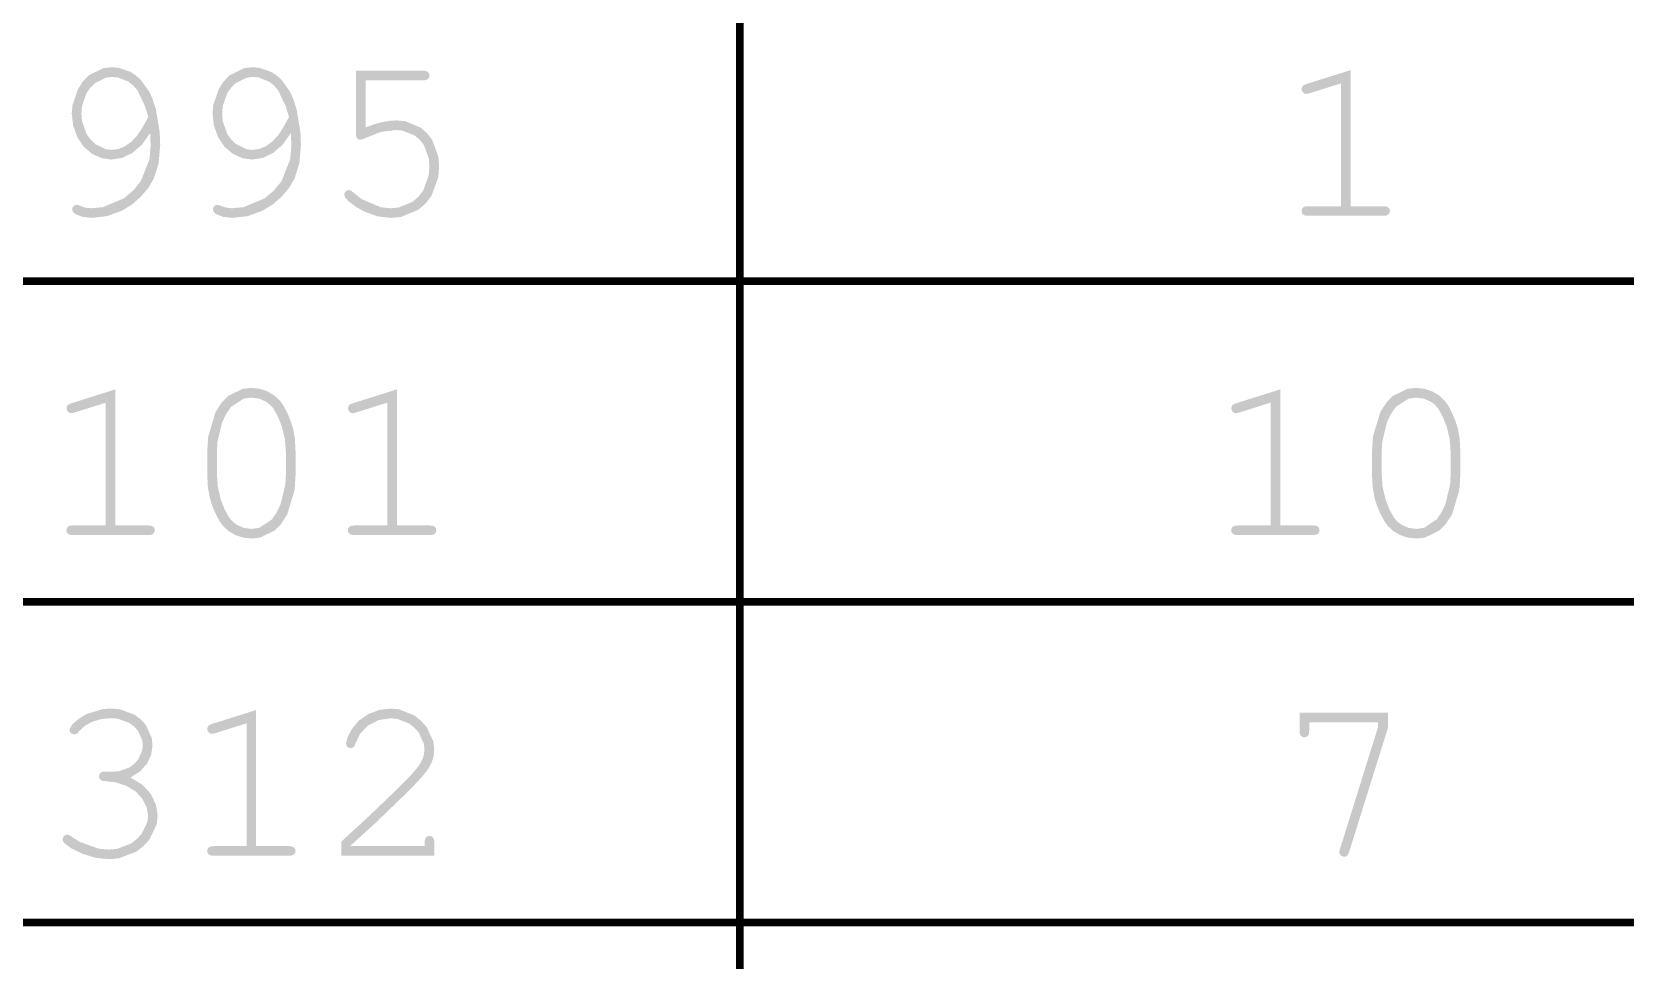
# Model space of a CAD drawing. Extents: x -3 to 268, y -4 to 76.
# Drawn here: x 129.87 to 150.25, y 42.36 to 54.22 of the extents above; entities that cross this region are included whole.
import ezdxf

# ---------------------------------------------------------------- set-up
doc = ezdxf.new("R2010")
doc.units = 0
doc.layers.add('DRILL_SYMBOLS', color=255, linetype='CONTINUOUS')

msp = doc.modelspace()

# ---------------------------------------------------------------- hatches: boundary and pattern name
at = {"layer": 'DRILL_SYMBOLS'}
for points in [[(131.380394, 52.930639), (131.276207, 52.783056), (131.154075, 52.677221), (131.021324, 52.6135), (130.885276, 52.59226), (130.759849, 52.61057), (130.63845, 52.665502), (130.531334, 52.755773), (130.448753, 52.880101), (130.396019, 53.024938), (130.37844, 53.176732), (130.387184, 53.287008), (130.45713, 53.492452), (130.518333, 53.587621), (130.594184, 53.668691), (130.781318, 53.761342), (130.892601, 53.772924), (130.974266, 53.766423), (131.126609, 53.714422), (131.197288, 53.66892), (131.262291, 53.611058), (131.369224, 53.46018), (131.356956, 53.135717), (131.315803, 53.272542), (131.21949, 53.475057), (131.164329, 53.540746), (131.104408, 53.58785), (130.970008, 53.641683), (130.89553, 53.648412), (130.819542, 53.640172), (130.681846, 53.574254), (130.62014, 53.516576), (130.568229, 53.445989), (130.508903, 53.276799), (130.501487, 53.178197), (130.508903, 53.082204), (130.568229, 52.916311), (130.62014, 52.84641), (130.681388, 52.789052), (130.815422, 52.723501), (130.888206, 52.715307), (130.974083, 52.727025), (131.05886, 52.762182), (131.140709, 52.820775), (131.217796, 52.902807), (131.276756, 52.992528), (131.356956, 53.135717), (131.369224, 53.46018), (131.411155, 53.367162), (131.454094, 53.235326), (131.503166, 52.940892), (131.5093, 52.778295), (131.488426, 52.539525), (131.425804, 52.344701), (131.357139, 52.229345), (131.262474, 52.11765), (131.148033, 52.018041), (131.020042, 51.938939), (130.83181, 51.869743), (130.636253, 51.846677), (130.516502, 51.859123), (130.420921, 51.896459), (130.392356, 51.922826), (130.382835, 51.955053), (130.38723, 51.977941), (130.400413, 51.996801), (130.419822, 52.009435), (130.442894, 52.013646), (130.4645, 52.009618), (130.494163, 51.997533), (130.555687, 51.976659), (130.625999, 51.969701), (130.776512, 51.983754), (131.044578, 52.096181), (131.162132, 52.194555), (131.260185, 52.314077), (131.372245, 52.595693), (131.386253, 52.757787), (131.384788, 52.831762)], [(133.180687, 52.930639), (133.0765, 52.783056), (132.954368, 52.677221), (132.821617, 52.6135), (132.685569, 52.59226), (132.560142, 52.61057), (132.438743, 52.665502), (132.331627, 52.755773), (132.249046, 52.880101), (132.196312, 53.024938), (132.178733, 53.176732), (132.187477, 53.287008), (132.257423, 53.492452), (132.318626, 53.587621), (132.394477, 53.668691), (132.581611, 53.761342), (132.692894, 53.772924), (132.774559, 53.766423), (132.926902, 53.714422), (132.997581, 53.66892), (133.062584, 53.611058), (133.169517, 53.46018), (133.157249, 53.135717), (133.116096, 53.272542), (133.019783, 53.475057), (132.964622, 53.540746), (132.904701, 53.58785), (132.770301, 53.641683), (132.695823, 53.648412), (132.619835, 53.640172), (132.482139, 53.574254), (132.420433, 53.516576), (132.368522, 53.445989), (132.309196, 53.276799), (132.30178, 53.178197), (132.309196, 53.082204), (132.368522, 52.916311), (132.420433, 52.84641), (132.481681, 52.789052), (132.615715, 52.723501), (132.688499, 52.715307), (132.774376, 52.727025), (132.859153, 52.762182), (132.941002, 52.820775), (133.018089, 52.902807), (133.077049, 52.992528), (133.157249, 53.135717), (133.169517, 53.46018), (133.211448, 53.367162), (133.254387, 53.235326), (133.303459, 52.940892), (133.309593, 52.778295), (133.288719, 52.539525), (133.226097, 52.344701), (133.157432, 52.229345), (133.062767, 52.11765), (132.948326, 52.018041), (132.820335, 51.938939), (132.632103, 51.869743), (132.436546, 51.846677), (132.316795, 51.859123), (132.221214, 51.896459), (132.192649, 51.922826), (132.183128, 51.955053), (132.187523, 51.977941), (132.200706, 51.996801), (132.220115, 52.009435), (132.243187, 52.013646), (132.264793, 52.009618), (132.294456, 51.997533), (132.35598, 51.976659), (132.426292, 51.969701), (132.576805, 51.983754), (132.844871, 52.096181), (132.962425, 52.194555), (133.060478, 52.314077), (133.172538, 52.595693), (133.186546, 52.757787), (133.185081, 52.831762)], [(134.13723, 53.604467), (134.13723, 53.002416), (134.243431, 53.04215), (134.345237, 53.070531), (134.442283, 53.08756), (134.534202, 53.093236), (134.64521, 53.083074), (134.838935, 53.001775), (134.921653, 52.930639), (134.989906, 52.842931), (135.067909, 52.629064), (135.077659, 52.502904), (135.066673, 52.363378), (134.978782, 52.126073), (134.901878, 52.028295), (134.808494, 51.948837), (134.588768, 51.858028), (134.462425, 51.846677), (134.291404, 51.866081), (134.126976, 51.924291), (134.017845, 51.985082), (133.918968, 52.059057), (133.87722, 52.103368), (133.863304, 52.139623), (133.867698, 52.163976), (133.880882, 52.184301), (133.899925, 52.198034), (133.921898, 52.202611), (133.947532, 52.196019), (133.974632, 52.176244), (134.0877, 52.085881), (134.328666, 51.98261), (134.456565, 51.969701), (134.559562, 51.978902), (134.737541, 52.052511), (134.812523, 52.116918), (134.874046, 52.196615), (134.944358, 52.392537), (134.953148, 52.508764), (134.945549, 52.607686), (134.884758, 52.775045), (134.831565, 52.84348), (134.766655, 52.898916), (134.612114, 52.96227), (134.522483, 52.970189), (134.330589, 52.944921), (134.138694, 52.869115), (134.098777, 52.851537), (134.072776, 52.845678), (134.048973, 52.850072), (134.030296, 52.863256), (134.018211, 52.884496), (134.014183, 52.91306), (134.014183, 53.728978), (134.872581, 53.728978), (134.910301, 53.724584), (134.935569, 53.7114), (134.949852, 53.691259), (134.954612, 53.66599), (134.949852, 53.64182), (134.935569, 53.622045), (134.910301, 53.608861), (134.872581, 53.604467)], [(146.737717, 53.736302), (146.737717, 51.996067), (147.159592, 51.996067), (147.197312, 51.991856), (147.22258, 51.979222), (147.236863, 51.959629), (147.241623, 51.934544), (147.236863, 51.910374), (147.22258, 51.890599), (147.197312, 51.877415), (147.159592, 51.873021), (146.192795, 51.873021), (146.155075, 51.877415), (146.129807, 51.890599), (146.115525, 51.910374), (146.110764, 51.934544), (146.115525, 51.959629), (146.129807, 51.979222), (146.155075, 51.991856), (146.192795, 51.996067), (146.61467, 51.996067), (146.61467, 53.56638), (146.213303, 53.440403), (146.188034, 53.433812), (146.170822, 53.431614), (146.149765, 53.436192), (146.130539, 53.449925), (146.116806, 53.469883), (146.112229, 53.493138), (146.115891, 53.514378), (146.126877, 53.534153), (146.144821, 53.546238), (146.175217, 53.559056)], [(130.936546, 49.653881), (130.936546, 47.913646), (131.358421, 47.913646), (131.396141, 47.909435), (131.421409, 47.896801), (131.435691, 47.877208), (131.440452, 47.852123), (131.435691, 47.827953), (131.421409, 47.808178), (131.396141, 47.794994), (131.358421, 47.7906), (130.391624, 47.7906), (130.353904, 47.794994), (130.328636, 47.808178), (130.314354, 47.827953), (130.309593, 47.852123), (130.314354, 47.877208), (130.328636, 47.896801), (130.353904, 47.909435), (130.391624, 47.913646), (130.813499, 47.913646), (130.813499, 49.483959), (130.412132, 49.357982), (130.386863, 49.351391), (130.369651, 49.349193), (130.348594, 49.353771), (130.329368, 49.367504), (130.315635, 49.387462), (130.311058, 49.410717), (130.31472, 49.431957), (130.325706, 49.451732), (130.34365, 49.463817), (130.374046, 49.476635)], [(133.240745, 48.8614), (133.240745, 48.556713), (133.228935, 48.368572), (133.134452, 48.054363), (133.117698, 48.845287), (133.10543, 49.013561), (133.068626, 49.16975), (133.016441, 49.304699), (132.95803, 49.409252), (132.915916, 49.456859), (132.862815, 49.497142), (132.774192, 49.535595), (132.675315, 49.548412), (132.577629, 49.535228), (132.415763, 49.42976), (132.351585, 49.337475), (132.300315, 49.227611), (132.241722, 48.981517), (132.234398, 48.845287), (132.234398, 48.574291), (132.246666, 48.405834), (132.28347, 48.249096), (132.336021, 48.113598), (132.39553, 48.008861), (132.436546, 47.962352), (132.48928, 47.922435), (132.57827, 47.882885), (132.678245, 47.869701), (132.775291, 47.88293), (132.936424, 47.988765), (133.000511, 48.081371), (133.05178, 48.191555), (133.110374, 48.438015), (133.117698, 48.574291), (133.117698, 48.845287), (133.134452, 48.054363), (133.05178, 47.928295), (132.972953, 47.848837), (132.786186, 47.758028), (132.678245, 47.746677), (132.57296, 47.75748), (132.473899, 47.78989), (132.385093, 47.841692), (132.310569, 47.910717), (132.266075, 47.973705), (132.217552, 48.06599), (132.174156, 48.168529), (132.145042, 48.262279), (132.119773, 48.398876), (132.111351, 48.556713), (132.111351, 48.8614), (132.123161, 49.050182), (132.217643, 49.365123), (132.300315, 49.491283), (132.379142, 49.570751), (132.56591, 49.661571), (132.673851, 49.672924), (132.780052, 49.66212), (132.878929, 49.629711), (132.967186, 49.577892), (133.041526, 49.508861), (133.086937, 49.444774), (133.135276, 49.352123), (133.178489, 49.24995), (133.208519, 49.157299), (133.232689, 49.020336)], [(134.537132, 49.653881), (134.537132, 47.913646), (134.959007, 47.913646), (134.996727, 47.909435), (135.021995, 47.896801), (135.036277, 47.877208), (135.041038, 47.852123), (135.036277, 47.827953), (135.021995, 47.808178), (134.996727, 47.794994), (134.959007, 47.7906), (133.99221, 47.7906), (133.95449, 47.794994), (133.929222, 47.808178), (133.914939, 47.827953), (133.910179, 47.852123), (133.914939, 47.877208), (133.929222, 47.896801), (133.95449, 47.909435), (133.99221, 47.913646), (134.414085, 47.913646), (134.414085, 49.483959), (134.012718, 49.357982), (133.987449, 49.351391), (133.970237, 49.349193), (133.94918, 49.353771), (133.929954, 49.367504), (133.916221, 49.387462), (133.911644, 49.410717), (133.915306, 49.431957), (133.926292, 49.451732), (133.944236, 49.463817), (133.974632, 49.476635)], [(145.83757, 49.653881), (145.83757, 47.913646), (146.259445, 47.913646), (146.297165, 47.909435), (146.322433, 47.896801), (146.336716, 47.877208), (146.341476, 47.852123), (146.336716, 47.827953), (146.322433, 47.808178), (146.297165, 47.794994), (146.259445, 47.7906), (145.292648, 47.7906), (145.254928, 47.794994), (145.22966, 47.808178), (145.215378, 47.827953), (145.210617, 47.852123), (145.215378, 47.877208), (145.22966, 47.896801), (145.254928, 47.909435), (145.292648, 47.913646), (145.714523, 47.913646), (145.714523, 49.483959), (145.313156, 49.357982), (145.287887, 49.351391), (145.270675, 49.349193), (145.249618, 49.353771), (145.230392, 49.367504), (145.216659, 49.387462), (145.212082, 49.410717), (145.215744, 49.431957), (145.22673, 49.451732), (145.244674, 49.463817), (145.27507, 49.476635)], [(148.141769, 48.8614), (148.141769, 48.556713), (148.129959, 48.368572), (148.035476, 48.054363), (148.018722, 48.845287), (148.006454, 49.013561), (147.96965, 49.16975), (147.917465, 49.304699), (147.859054, 49.409252), (147.81694, 49.456859), (147.76384, 49.497142), (147.675216, 49.535595), (147.57634, 49.548412), (147.478653, 49.535228), (147.316788, 49.42976), (147.252609, 49.337475), (147.20134, 49.227611), (147.142746, 48.981517), (147.135422, 48.845287), (147.135422, 48.574291), (147.14769, 48.405834), (147.184494, 48.249096), (147.237045, 48.113598), (147.296554, 48.008861), (147.33757, 47.962352), (147.390304, 47.922435), (147.479294, 47.882885), (147.579269, 47.869701), (147.676315, 47.88293), (147.837448, 47.988765), (147.901535, 48.081371), (147.952804, 48.191555), (148.011398, 48.438015), (148.018722, 48.574291), (148.018722, 48.845287), (148.035476, 48.054363), (147.952804, 47.928295), (147.873977, 47.848837), (147.68721, 47.758028), (147.579269, 47.746677), (147.473984, 47.75748), (147.374924, 47.78989), (147.286117, 47.841692), (147.211593, 47.910717), (147.167099, 47.973705), (147.118576, 48.06599), (147.07518, 48.168529), (147.046066, 48.262279), (147.020798, 48.398876), (147.012375, 48.556713), (147.012375, 48.8614), (147.024185, 49.050182), (147.118667, 49.365123), (147.20134, 49.491283), (147.280166, 49.570751), (147.466934, 49.661571), (147.574875, 49.672924), (147.681076, 49.66212), (147.779953, 49.629711), (147.86821, 49.577892), (147.94255, 49.508861), (147.987961, 49.444774), (148.0363, 49.352123), (148.079513, 49.24995), (148.109543, 49.157299), (148.133713, 49.020336)], [(131.12844, 44.691088), (131.278221, 44.600817), (131.387718, 44.482348), (131.454734, 44.347033), (131.477073, 44.206225), (131.465858, 44.098879), (131.376136, 43.903688), (131.29763, 43.815844), (131.202278, 43.741833), (130.97779, 43.65725), (130.848655, 43.646677), (130.687523, 43.663517), (130.52053, 43.714037), (130.376243, 43.782152), (130.283226, 43.851732), (130.266746, 43.875902), (130.261253, 43.901537), (130.265464, 43.92351), (130.278099, 43.942553), (130.296592, 43.955736), (130.318382, 43.960131), (130.343284, 43.954638), (130.371116, 43.938158), (130.48629, 43.864458), (130.726524, 43.78023), (130.851585, 43.769701), (130.95417, 43.778078), (131.133247, 43.845095), (131.209739, 43.903734), (131.272865, 43.972628), (131.345008, 44.121676), (131.354026, 44.20183), (131.336265, 44.310595), (131.282981, 44.417162), (131.196373, 44.511461), (131.078636, 44.583422), (130.944603, 44.629015), (130.809105, 44.644213), (130.771385, 44.648424), (130.746116, 44.661058), (130.731834, 44.680651), (130.727073, 44.705736), (130.731651, 44.729906), (130.745384, 44.749682), (130.768272, 44.762865), (130.800315, 44.76726), (130.905784, 44.765795), (130.984932, 44.772112), (131.121528, 44.822649), (131.178978, 44.866869), (131.226081, 44.91942), (131.279914, 45.036608), (131.286644, 45.101244), (131.279594, 45.168078), (131.223198, 45.28966), (131.173851, 45.344408), (131.113151, 45.390551), (130.965934, 45.443285), (130.879417, 45.449877), (130.757103, 45.438891), (130.645042, 45.405932), (130.548729, 45.35393), (130.473655, 45.285814), (130.452964, 45.262194), (130.437767, 45.249926), (130.4244, 45.244982), (130.409202, 45.243334), (130.386131, 45.247545), (130.366722, 45.26018), (130.353538, 45.278673), (130.349144, 45.300463), (130.381004, 45.366747), (130.476585, 45.448412), (130.568229, 45.502886), (130.769645, 45.565142), (130.879417, 45.572924), (130.990654, 45.56418), (131.181816, 45.494234), (131.261741, 45.433031), (131.32711, 45.359743), (131.401817, 45.193117), (131.411155, 45.099779), (131.393211, 44.980028), (131.339378, 44.866869), (131.250755, 44.767992)], [(132.736839, 45.553881), (132.736839, 43.813646), (133.158714, 43.813646), (133.196434, 43.809435), (133.221702, 43.796801), (133.235984, 43.777208), (133.240745, 43.752123), (133.235984, 43.727953), (133.221702, 43.708178), (133.196434, 43.694994), (133.158714, 43.6906), (132.191917, 43.6906), (132.154197, 43.694994), (132.128929, 43.708178), (132.114647, 43.727953), (132.109886, 43.752123), (132.114647, 43.777208), (132.128929, 43.796801), (132.154197, 43.809435), (132.191917, 43.813646), (132.613792, 43.813646), (132.613792, 45.383959), (132.212425, 45.257982), (132.187156, 45.251391), (132.169944, 45.249193), (132.148887, 45.253771), (132.129661, 45.267504), (132.115928, 45.287462), (132.111351, 45.310717), (132.115013, 45.331957), (132.125999, 45.351732), (132.143943, 45.363817), (132.174339, 45.376635)], [(133.9468, 43.813646), (134.891624, 43.813646), (134.891624, 43.861986), (134.896019, 43.899706), (134.909202, 43.924975), (134.929344, 43.939257), (134.954612, 43.944017), (134.978782, 43.939257), (134.998558, 43.924975), (135.011741, 43.899706), (135.016136, 43.861986), (135.016136, 43.6906), (133.826683, 43.6906), (133.826683, 43.87224), (134.196556, 44.212084), (134.556175, 44.557787), (134.695701, 44.698778), (134.783226, 44.796557), (134.835044, 44.868151), (134.867454, 44.93059), (134.884483, 44.988634), (134.890159, 45.047045), (134.882194, 45.123858), (134.818473, 45.26375), (134.762718, 45.32683), (134.695701, 45.380022), (134.541893, 45.440813), (134.455101, 45.448412), (134.303123, 45.425341), (134.169456, 45.356127), (134.066917, 45.252855), (134.008323, 45.127611), (133.998436, 45.098681), (133.986351, 45.082201), (133.967308, 45.071215), (133.945335, 45.067553), (133.922447, 45.071764), (133.903587, 45.084398), (133.890953, 45.102892), (133.886741, 45.124682), (133.905967, 45.207445), (133.963646, 45.315111), (134.055198, 45.422411), (134.176048, 45.504076), (134.313194, 45.555712), (134.453636, 45.572924), (134.564598, 45.562944), (134.762352, 45.48311), (134.849144, 45.413256), (134.921562, 45.330767), (135.004325, 45.149859), (135.014671, 45.051439), (135.007713, 44.969957), (134.986839, 44.895433), (134.949302, 44.821093), (134.892356, 44.74016), (134.799156, 44.634508), (134.652855, 44.48601), (134.259544, 44.106249), (133.9468, 43.822435)], [(147.090744, 45.339281), (147.090744, 45.394945), (146.208908, 45.394945), (146.208908, 45.286546), (146.204697, 45.248827), (146.192063, 45.223558), (146.17247, 45.209276), (146.147385, 45.204515), (146.123215, 45.209276), (146.10344, 45.223558), (146.090256, 45.248827), (146.085862, 45.286546), (146.085862, 45.519456), (147.215256, 45.519456), (147.215256, 45.323167), (146.720139, 43.741136), (146.707321, 43.709459), (146.692307, 43.690599), (146.675095, 43.681278), (146.655686, 43.678171), (146.631516, 43.68256), (146.61174, 43.695726), (146.598557, 43.714769), (146.594162, 43.736742), (146.59636, 43.75432), (146.602951, 43.777757)]]:
    msp.add_hatch(color=7, dxfattribs=at).paths.add_polyline_path(points)

# ---------------------------------------------------------------- linework, layer by layer
at = {"layer": 'DRILL_SYMBOLS', "color": 7}
for points, const_width in [([(138.925755, 67.437377), (138.925755, 30.537377)], 0.1), ([(131.380394, 52.930639), (131.276207, 52.783056), (131.154075, 52.677221), (131.021324, 52.6135), (130.885276, 52.59226), (130.759849, 52.61057), (130.63845, 52.665502), (130.531334, 52.755773), (130.448753, 52.880101), (130.396019, 53.024938), (130.37844, 53.176732), (130.387184, 53.287008), (130.45713, 53.492452), (130.518333, 53.587621), (130.594184, 53.668691), (130.781318, 53.761342), (130.892601, 53.772924), (130.974266, 53.766423), (131.126609, 53.714422), (131.197288, 53.66892), (131.262291, 53.611058), (131.369224, 53.46018), (131.356956, 53.135717), (131.315803, 53.272542), (131.21949, 53.475057), (131.164329, 53.540746), (131.104408, 53.58785), (130.970008, 53.641683), (130.89553, 53.648412), (130.819542, 53.640172), (130.681846, 53.574254), (130.62014, 53.516576), (130.568229, 53.445989), (130.508903, 53.276799), (130.501487, 53.178197), (130.508903, 53.082204), (130.568229, 52.916311), (130.62014, 52.84641), (130.681388, 52.789052), (130.815422, 52.723501), (130.888206, 52.715307), (130.974083, 52.727025), (131.05886, 52.762182), (131.140709, 52.820775), (131.217796, 52.902807), (131.276756, 52.992528), (131.356956, 53.135717), (131.369224, 53.46018), (131.411155, 53.367162), (131.454094, 53.235326), (131.503166, 52.940892), (131.5093, 52.778295), (131.488426, 52.539525), (131.425804, 52.344701), (131.357139, 52.229345), (131.262474, 52.11765), (131.148033, 52.018041), (131.020042, 51.938939), (130.83181, 51.869743), (130.636253, 51.846677), (130.516502, 51.859123), (130.420921, 51.896459), (130.392356, 51.922826), (130.382835, 51.955053), (130.38723, 51.977941), (130.400413, 51.996801), (130.419822, 52.009435), (130.442894, 52.013646), (130.4645, 52.009618), (130.494163, 51.997533), (130.555687, 51.976659), (130.625999, 51.969701), (130.776512, 51.983754), (131.044578, 52.096181), (131.162132, 52.194555), (131.260185, 52.314077), (131.372245, 52.595693), (131.386253, 52.757787), (131.384788, 52.831762), (131.380394, 52.930639)], 0.000001), ([(133.180687, 52.930639), (133.0765, 52.783056), (132.954368, 52.677221), (132.821617, 52.6135), (132.685569, 52.59226), (132.560142, 52.61057), (132.438743, 52.665502), (132.331627, 52.755773), (132.249046, 52.880101), (132.196312, 53.024938), (132.178733, 53.176732), (132.187477, 53.287008), (132.257423, 53.492452), (132.318626, 53.587621), (132.394477, 53.668691), (132.581611, 53.761342), (132.692894, 53.772924), (132.774559, 53.766423), (132.926902, 53.714422), (132.997581, 53.66892), (133.062584, 53.611058), (133.169517, 53.46018), (133.157249, 53.135717), (133.116096, 53.272542), (133.019783, 53.475057), (132.964622, 53.540746), (132.904701, 53.58785), (132.770301, 53.641683), (132.695823, 53.648412), (132.619835, 53.640172), (132.482139, 53.574254), (132.420433, 53.516576), (132.368522, 53.445989), (132.309196, 53.276799), (132.30178, 53.178197), (132.309196, 53.082204), (132.368522, 52.916311), (132.420433, 52.84641), (132.481681, 52.789052), (132.615715, 52.723501), (132.688499, 52.715307), (132.774376, 52.727025), (132.859153, 52.762182), (132.941002, 52.820775), (133.018089, 52.902807), (133.077049, 52.992528), (133.157249, 53.135717), (133.169517, 53.46018), (133.211448, 53.367162), (133.254387, 53.235326), (133.303459, 52.940892), (133.309593, 52.778295), (133.288719, 52.539525), (133.226097, 52.344701), (133.157432, 52.229345), (133.062767, 52.11765), (132.948326, 52.018041), (132.820335, 51.938939), (132.632103, 51.869743), (132.436546, 51.846677), (132.316795, 51.859123), (132.221214, 51.896459), (132.192649, 51.922826), (132.183128, 51.955053), (132.187523, 51.977941), (132.200706, 51.996801), (132.220115, 52.009435), (132.243187, 52.013646), (132.264793, 52.009618), (132.294456, 51.997533), (132.35598, 51.976659), (132.426292, 51.969701), (132.576805, 51.983754), (132.844871, 52.096181), (132.962425, 52.194555), (133.060478, 52.314077), (133.172538, 52.595693), (133.186546, 52.757787), (133.185081, 52.831762), (133.180687, 52.930639)], 0.000001), ([(134.13723, 53.604467), (134.13723, 53.002416), (134.243431, 53.04215), (134.345237, 53.070531), (134.442283, 53.08756), (134.534202, 53.093236), (134.64521, 53.083074), (134.838935, 53.001775), (134.921653, 52.930639), (134.989906, 52.842931), (135.067909, 52.629064), (135.077659, 52.502904), (135.066673, 52.363378), (134.978782, 52.126073), (134.901878, 52.028295), (134.808494, 51.948837), (134.588768, 51.858028), (134.462425, 51.846677), (134.291404, 51.866081), (134.126976, 51.924291), (134.017845, 51.985082), (133.918968, 52.059057), (133.87722, 52.103368), (133.863304, 52.139623), (133.867698, 52.163976), (133.880882, 52.184301), (133.899925, 52.198034), (133.921898, 52.202611), (133.947532, 52.196019), (133.974632, 52.176244), (134.0877, 52.085881), (134.328666, 51.98261), (134.456565, 51.969701), (134.559562, 51.978902), (134.737541, 52.052511), (134.812523, 52.116918), (134.874046, 52.196615), (134.944358, 52.392537), (134.953148, 52.508764), (134.945549, 52.607686), (134.884758, 52.775045), (134.831565, 52.84348), (134.766655, 52.898916), (134.612114, 52.96227), (134.522483, 52.970189), (134.330589, 52.944921), (134.138694, 52.869115), (134.098777, 52.851537), (134.072776, 52.845678), (134.048973, 52.850072), (134.030296, 52.863256), (134.018211, 52.884496), (134.014183, 52.91306), (134.014183, 53.728978), (134.872581, 53.728978), (134.910301, 53.724584), (134.935569, 53.7114), (134.949852, 53.691259), (134.954612, 53.66599), (134.949852, 53.64182), (134.935569, 53.622045), (134.910301, 53.608861), (134.872581, 53.604467), (134.13723, 53.604467)], 0.000001), ([(146.737717, 53.736302), (146.737717, 51.996067), (147.159592, 51.996067), (147.197312, 51.991856), (147.22258, 51.979222), (147.236863, 51.959629), (147.241623, 51.934544), (147.236863, 51.910374), (147.22258, 51.890599), (147.197312, 51.877415), (147.159592, 51.873021), (146.192795, 51.873021), (146.155075, 51.877415), (146.129807, 51.890599), (146.115525, 51.910374), (146.110764, 51.934544), (146.115525, 51.959629), (146.129807, 51.979222), (146.155075, 51.991856), (146.192795, 51.996067), (146.61467, 51.996067), (146.61467, 53.56638), (146.213303, 53.440403), (146.188034, 53.433812), (146.170822, 53.431614), (146.149765, 53.436192), (146.130539, 53.449925), (146.116806, 53.469883), (146.112229, 53.493138), (146.115891, 53.514378), (146.126877, 53.534153), (146.144821, 53.546238), (146.175217, 53.559056), (146.737717, 53.736302)], 0.000001), ([(110.923999, 51.037377), (267.529853, 51.037377)], 0.1), ([(130.936546, 49.653881), (130.936546, 47.913646), (131.358421, 47.913646), (131.396141, 47.909435), (131.421409, 47.896801), (131.435691, 47.877208), (131.440452, 47.852123), (131.435691, 47.827953), (131.421409, 47.808178), (131.396141, 47.794994), (131.358421, 47.7906), (130.391624, 47.7906), (130.353904, 47.794994), (130.328636, 47.808178), (130.314354, 47.827953), (130.309593, 47.852123), (130.314354, 47.877208), (130.328636, 47.896801), (130.353904, 47.909435), (130.391624, 47.913646), (130.813499, 47.913646), (130.813499, 49.483959), (130.412132, 49.357982), (130.386863, 49.351391), (130.369651, 49.349193), (130.348594, 49.353771), (130.329368, 49.367504), (130.315635, 49.387462), (130.311058, 49.410717), (130.31472, 49.431957), (130.325706, 49.451732), (130.34365, 49.463817), (130.374046, 49.476635), (130.936546, 49.653881)], 0.000001), ([(133.240745, 48.8614), (133.240745, 48.556713), (133.228935, 48.368572), (133.134452, 48.054363), (133.117698, 48.845287), (133.10543, 49.013561), (133.068626, 49.16975), (133.016441, 49.304699), (132.95803, 49.409252), (132.915916, 49.456859), (132.862815, 49.497142), (132.774192, 49.535595), (132.675315, 49.548412), (132.577629, 49.535228), (132.415763, 49.42976), (132.351585, 49.337475), (132.300315, 49.227611), (132.241722, 48.981517), (132.234398, 48.845287), (132.234398, 48.574291), (132.246666, 48.405834), (132.28347, 48.249096), (132.336021, 48.113598), (132.39553, 48.008861), (132.436546, 47.962352), (132.48928, 47.922435), (132.57827, 47.882885), (132.678245, 47.869701), (132.775291, 47.88293), (132.936424, 47.988765), (133.000511, 48.081371), (133.05178, 48.191555), (133.110374, 48.438015), (133.117698, 48.574291), (133.117698, 48.845287), (133.134452, 48.054363), (133.05178, 47.928295), (132.972953, 47.848837), (132.786186, 47.758028), (132.678245, 47.746677), (132.57296, 47.75748), (132.473899, 47.78989), (132.385093, 47.841692), (132.310569, 47.910717), (132.266075, 47.973705), (132.217552, 48.06599), (132.174156, 48.168529), (132.145042, 48.262279), (132.119773, 48.398876), (132.111351, 48.556713), (132.111351, 48.8614), (132.123161, 49.050182), (132.217643, 49.365123), (132.300315, 49.491283), (132.379142, 49.570751), (132.56591, 49.661571), (132.673851, 49.672924), (132.780052, 49.66212), (132.878929, 49.629711), (132.967186, 49.577892), (133.041526, 49.508861), (133.086937, 49.444774), (133.135276, 49.352123), (133.178489, 49.24995), (133.208519, 49.157299), (133.232689, 49.020336), (133.240745, 48.8614)], 0.000001), ([(134.537132, 49.653881), (134.537132, 47.913646), (134.959007, 47.913646), (134.996727, 47.909435), (135.021995, 47.896801), (135.036277, 47.877208), (135.041038, 47.852123), (135.036277, 47.827953), (135.021995, 47.808178), (134.996727, 47.794994), (134.959007, 47.7906), (133.99221, 47.7906), (133.95449, 47.794994), (133.929222, 47.808178), (133.914939, 47.827953), (133.910179, 47.852123), (133.914939, 47.877208), (133.929222, 47.896801), (133.95449, 47.909435), (133.99221, 47.913646), (134.414085, 47.913646), (134.414085, 49.483959), (134.012718, 49.357982), (133.987449, 49.351391), (133.970237, 49.349193), (133.94918, 49.353771), (133.929954, 49.367504), (133.916221, 49.387462), (133.911644, 49.410717), (133.915306, 49.431957), (133.926292, 49.451732), (133.944236, 49.463817), (133.974632, 49.476635), (134.537132, 49.653881)], 0.000001), ([(145.83757, 49.653881), (145.83757, 47.913646), (146.259445, 47.913646), (146.297165, 47.909435), (146.322433, 47.896801), (146.336716, 47.877208), (146.341476, 47.852123), (146.336716, 47.827953), (146.322433, 47.808178), (146.297165, 47.794994), (146.259445, 47.7906), (145.292648, 47.7906), (145.254928, 47.794994), (145.22966, 47.808178), (145.215378, 47.827953), (145.210617, 47.852123), (145.215378, 47.877208), (145.22966, 47.896801), (145.254928, 47.909435), (145.292648, 47.913646), (145.714523, 47.913646), (145.714523, 49.483959), (145.313156, 49.357982), (145.287887, 49.351391), (145.270675, 49.349193), (145.249618, 49.353771), (145.230392, 49.367504), (145.216659, 49.387462), (145.212082, 49.410717), (145.215744, 49.431957), (145.22673, 49.451732), (145.244674, 49.463817), (145.27507, 49.476635), (145.83757, 49.653881)], 0.000001), ([(148.141769, 48.8614), (148.141769, 48.556713), (148.129959, 48.368572), (148.035476, 48.054363), (148.018722, 48.845287), (148.006454, 49.013561), (147.96965, 49.16975), (147.917465, 49.304699), (147.859054, 49.409252), (147.81694, 49.456859), (147.76384, 49.497142), (147.675216, 49.535595), (147.57634, 49.548412), (147.478653, 49.535228), (147.316788, 49.42976), (147.252609, 49.337475), (147.20134, 49.227611), (147.142746, 48.981517), (147.135422, 48.845287), (147.135422, 48.574291), (147.14769, 48.405834), (147.184494, 48.249096), (147.237045, 48.113598), (147.296554, 48.008861), (147.33757, 47.962352), (147.390304, 47.922435), (147.479294, 47.882885), (147.579269, 47.869701), (147.676315, 47.88293), (147.837448, 47.988765), (147.901535, 48.081371), (147.952804, 48.191555), (148.011398, 48.438015), (148.018722, 48.574291), (148.018722, 48.845287), (148.035476, 48.054363), (147.952804, 47.928295), (147.873977, 47.848837), (147.68721, 47.758028), (147.579269, 47.746677), (147.473984, 47.75748), (147.374924, 47.78989), (147.286117, 47.841692), (147.211593, 47.910717), (147.167099, 47.973705), (147.118576, 48.06599), (147.07518, 48.168529), (147.046066, 48.262279), (147.020798, 48.398876), (147.012375, 48.556713), (147.012375, 48.8614), (147.024185, 49.050182), (147.118667, 49.365123), (147.20134, 49.491283), (147.280166, 49.570751), (147.466934, 49.661571), (147.574875, 49.672924), (147.681076, 49.66212), (147.779953, 49.629711), (147.86821, 49.577892), (147.94255, 49.508861), (147.987961, 49.444774), (148.0363, 49.352123), (148.079513, 49.24995), (148.109543, 49.157299), (148.133713, 49.020336), (148.141769, 48.8614)], 0.000001), ([(110.923999, 46.937377), (267.529853, 46.937377)], 0.1), ([(131.12844, 44.691088), (131.278221, 44.600817), (131.387718, 44.482348), (131.454734, 44.347033), (131.477073, 44.206225), (131.465858, 44.098879), (131.376136, 43.903688), (131.29763, 43.815844), (131.202278, 43.741833), (130.97779, 43.65725), (130.848655, 43.646677), (130.687523, 43.663517), (130.52053, 43.714037), (130.376243, 43.782152), (130.283226, 43.851732), (130.266746, 43.875902), (130.261253, 43.901537), (130.265464, 43.92351), (130.278099, 43.942553), (130.296592, 43.955736), (130.318382, 43.960131), (130.343284, 43.954638), (130.371116, 43.938158), (130.48629, 43.864458), (130.726524, 43.78023), (130.851585, 43.769701), (130.95417, 43.778078), (131.133247, 43.845095), (131.209739, 43.903734), (131.272865, 43.972628), (131.345008, 44.121676), (131.354026, 44.20183), (131.336265, 44.310595), (131.282981, 44.417162), (131.196373, 44.511461), (131.078636, 44.583422), (130.944603, 44.629015), (130.809105, 44.644213), (130.771385, 44.648424), (130.746116, 44.661058), (130.731834, 44.680651), (130.727073, 44.705736), (130.731651, 44.729906), (130.745384, 44.749682), (130.768272, 44.762865), (130.800315, 44.76726), (130.905784, 44.765795), (130.984932, 44.772112), (131.121528, 44.822649), (131.178978, 44.866869), (131.226081, 44.91942), (131.279914, 45.036608), (131.286644, 45.101244), (131.279594, 45.168078), (131.223198, 45.28966), (131.173851, 45.344408), (131.113151, 45.390551), (130.965934, 45.443285), (130.879417, 45.449877), (130.757103, 45.438891), (130.645042, 45.405932), (130.548729, 45.35393), (130.473655, 45.285814), (130.452964, 45.262194), (130.437767, 45.249926), (130.4244, 45.244982), (130.409202, 45.243334), (130.386131, 45.247545), (130.366722, 45.26018), (130.353538, 45.278673), (130.349144, 45.300463), (130.381004, 45.366747), (130.476585, 45.448412), (130.568229, 45.502886), (130.769645, 45.565142), (130.879417, 45.572924), (130.990654, 45.56418), (131.181816, 45.494234), (131.261741, 45.433031), (131.32711, 45.359743), (131.401817, 45.193117), (131.411155, 45.099779), (131.393211, 44.980028), (131.339378, 44.866869), (131.250755, 44.767992), (131.12844, 44.691088)], 0.000001), ([(132.736839, 45.553881), (132.736839, 43.813646), (133.158714, 43.813646), (133.196434, 43.809435), (133.221702, 43.796801), (133.235984, 43.777208), (133.240745, 43.752123), (133.235984, 43.727953), (133.221702, 43.708178), (133.196434, 43.694994), (133.158714, 43.6906), (132.191917, 43.6906), (132.154197, 43.694994), (132.128929, 43.708178), (132.114647, 43.727953), (132.109886, 43.752123), (132.114647, 43.777208), (132.128929, 43.796801), (132.154197, 43.809435), (132.191917, 43.813646), (132.613792, 43.813646), (132.613792, 45.383959), (132.212425, 45.257982), (132.187156, 45.251391), (132.169944, 45.249193), (132.148887, 45.253771), (132.129661, 45.267504), (132.115928, 45.287462), (132.111351, 45.310717), (132.115013, 45.331957), (132.125999, 45.351732), (132.143943, 45.363817), (132.174339, 45.376635), (132.736839, 45.553881)], 0.000001), ([(133.9468, 43.813646), (134.891624, 43.813646), (134.891624, 43.861986), (134.896019, 43.899706), (134.909202, 43.924975), (134.929344, 43.939257), (134.954612, 43.944017), (134.978782, 43.939257), (134.998558, 43.924975), (135.011741, 43.899706), (135.016136, 43.861986), (135.016136, 43.6906), (133.826683, 43.6906), (133.826683, 43.87224), (134.196556, 44.212084), (134.556175, 44.557787), (134.695701, 44.698778), (134.783226, 44.796557), (134.835044, 44.868151), (134.867454, 44.93059), (134.884483, 44.988634), (134.890159, 45.047045), (134.882194, 45.123858), (134.818473, 45.26375), (134.762718, 45.32683), (134.695701, 45.380022), (134.541893, 45.440813), (134.455101, 45.448412), (134.303123, 45.425341), (134.169456, 45.356127), (134.066917, 45.252855), (134.008323, 45.127611), (133.998436, 45.098681), (133.986351, 45.082201), (133.967308, 45.071215), (133.945335, 45.067553), (133.922447, 45.071764), (133.903587, 45.084398), (133.890953, 45.102892), (133.886741, 45.124682), (133.905967, 45.207445), (133.963646, 45.315111), (134.055198, 45.422411), (134.176048, 45.504076), (134.313194, 45.555712), (134.453636, 45.572924), (134.564598, 45.562944), (134.762352, 45.48311), (134.849144, 45.413256), (134.921562, 45.330767), (135.004325, 45.149859), (135.014671, 45.051439), (135.007713, 44.969957), (134.986839, 44.895433), (134.949302, 44.821093), (134.892356, 44.74016), (134.799156, 44.634508), (134.652855, 44.48601), (134.259544, 44.106249), (133.9468, 43.822435), (133.9468, 43.813646)], 0.000001), ([(147.090744, 45.339281), (147.090744, 45.394945), (146.208908, 45.394945), (146.208908, 45.286546), (146.204697, 45.248827), (146.192063, 45.223558), (146.17247, 45.209276), (146.147385, 45.204515), (146.123215, 45.209276), (146.10344, 45.223558), (146.090256, 45.248827), (146.085862, 45.286546), (146.085862, 45.519456), (147.215256, 45.519456), (147.215256, 45.323167), (146.720139, 43.741136), (146.707321, 43.709459), (146.692307, 43.690599), (146.675095, 43.681278), (146.655686, 43.678171), (146.631516, 43.68256), (146.61174, 43.695726), (146.598557, 43.714769), (146.594162, 43.736742), (146.59636, 43.75432), (146.602951, 43.777757), (147.090744, 45.339281)], 0.000001), ([(110.923999, 42.837377), (267.529853, 42.837377)], 0.1)]:
    msp.add_lwpolyline(points, dxfattribs=dict(at, const_width=const_width))

doc.saveas('drawing.dxf')
